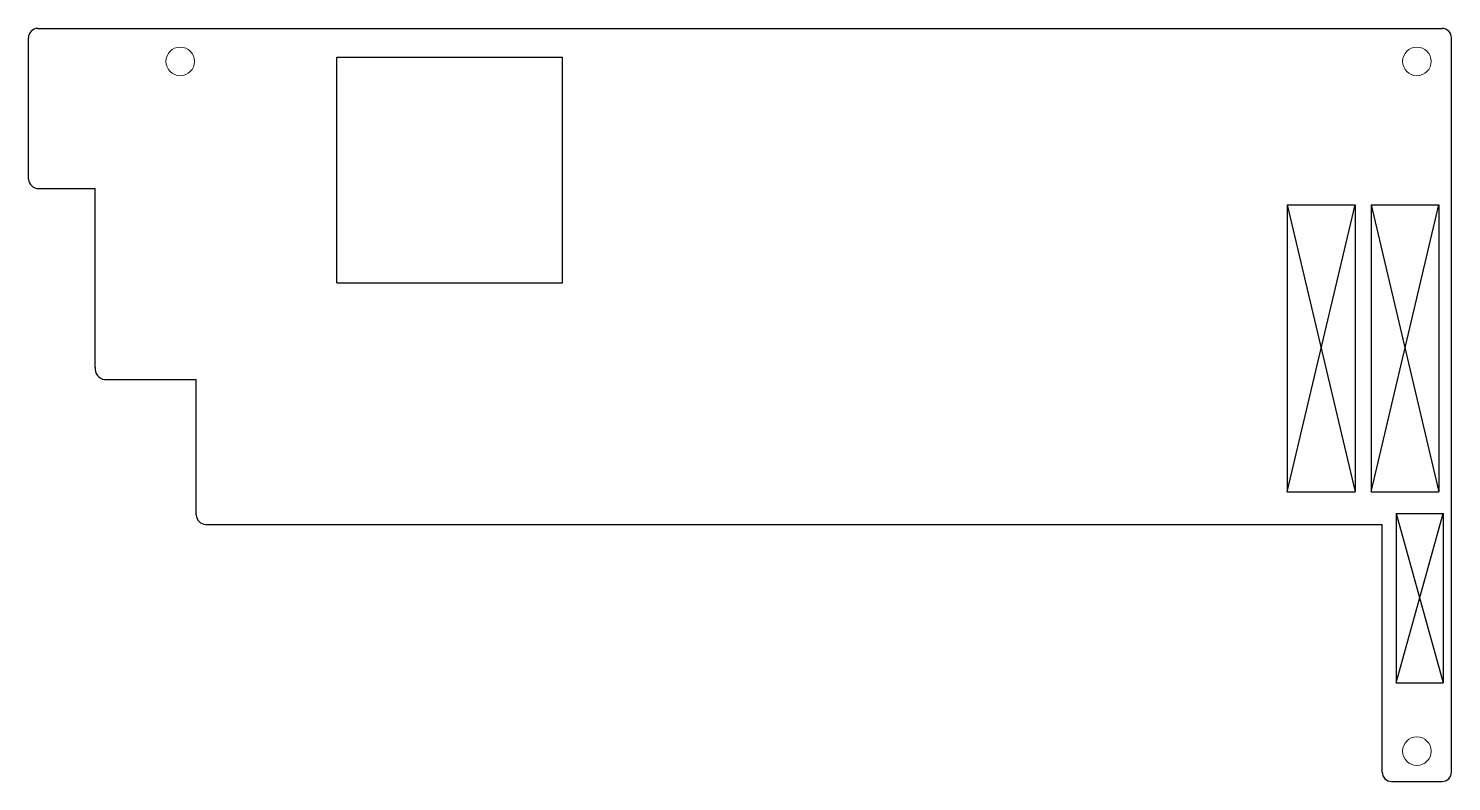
# Model space of a CAD drawing. Header units: millimetres. Extents: x 73 to 225, y 63 to 143.
import ezdxf

# ---------------------------------------------------------------- set-up
doc = ezdxf.new("R2010")
doc.units = ezdxf.units.MM
doc.header["$PDSIZE"] = -1
for name, color, linetype in [('BOTTOMLAYER', 5, 'Continuous'), ('MECHANICAL15', 56, 'Continuous'), ('MECHANICAL3', 76, 'Continuous')]:
    doc.layers.add(name, color=color, linetype=linetype)

msp = doc.modelspace()

# ---------------------------------------------------------------- linework, layer by layer
at = {"layer": 'BOTTOMLAYER'}
for p, q in [((207.22, 124.26), (214.42, 124.26)), ((207.22, 124.26), (207.22, 93.78)), ((207.22, 124.26), (214.42, 93.78)), ((207.22, 93.78), (214.42, 124.26)), ((214.42, 124.26), (214.42, 93.78)), ((216.13, 124.26), (223.33, 124.26)), ((216.13, 124.26), (216.13, 93.78)), ((216.13, 124.26), (223.33, 93.78)), ((216.13, 93.78), (223.33, 124.26)), ((223.33, 124.26), (223.33, 93.78)), ((207.22, 93.78), (214.42, 93.78)), ((216.13, 93.78), (223.33, 93.78)), ((218.78, 91.48), (223.78, 91.48)), ((218.78, 91.48), (218.78, 73.48)), ((218.78, 91.48), (223.78, 73.48)), ((218.78, 73.48), (223.78, 91.48)), ((223.78, 91.48), (223.78, 73.48)), ((218.78, 73.48), (223.78, 73.48))]:
    msp.add_line(p, q, dxfattribs=at)
for p in [(210.82, 109.02), (219.73, 109.02), (221.28, 82.48)]:
    msp.add_point(p, dxfattribs=at)
at = {"layer": 'MECHANICAL15'}
for p, q in [((74.4, 143), (223.67, 143)), ((73.4, 127), (73.4, 142)), ((224.67, 64), (224.67, 142)), ((106.17, 139.96), (130.17, 139.96)), ((106.17, 115.96), (106.17, 139.96)), ((130.17, 115.96), (130.17, 139.96)), ((74.5, 126), (80.5, 126)), ((80.5, 107), (80.5, 126)), ((106.17, 115.96), (130.17, 115.96)), ((81.5, 105.71), (91.24, 105.71)), ((91.24, 91.31), (91.24, 105.71)), ((92.24, 90.31), (217.31, 90.31)), ((217.31, 64), (217.31, 90.31)), ((218.31, 63), (223.67, 63))]:
    msp.add_line(p, q, dxfattribs=at)
for centre, radius, start, end in [((74.4, 142), 1, 90, 180), ((223.67, 142), 1, 0, 90), ((74.45, 127.05), 1.05, 182.6361, 272.6361), ((81.65, 106.85), 1.16, 172.6829, 262.683), ((92.24, 91.31), 1, 180, 270), ((218.31, 64), 1, 180, 270), ((223.67, 64), 1, 270, 0)]:
    msp.add_arc(centre, radius, start, end, dxfattribs=at)
at = {"layer": 'MECHANICAL3', "lineweight": 0}
for centre, radius in [((74.4, 143), 0.00317), ((223.67, 143), 0.00317), ((73.4, 142), 0.00317), ((89.53, 139.5), 1.52), ((220.99, 139.5), 1.52), ((224.67, 142), 0.00317), ((88.01, 139.5), 0.00317), ((91.06, 139.5), 0.00318), ((219.47, 139.5), 0.00317), ((222.51, 139.5), 0.00317), ((73.4, 127), 0.00317), ((74.5, 126), 0.00317), ((91.24, 91.31), 0.00317), ((92.24, 90.31), 0.00317), ((220.99, 66.22), 1.52), ((219.47, 66.22), 0.00317), ((222.51, 66.22), 0.00317), ((217.31, 64), 0.00317), ((224.67, 64), 0.00317), ((218.31, 63), 0.00318), ((223.67, 63), 0.00318)]:
    msp.add_circle(centre, radius, dxfattribs=at)
for centre, radius, start, end in [((74.4, 142), 1, 90, 180), ((223.67, 142), 1, 0, 90), ((74.45, 127.05), 1.05, 182.6361, 272.6361), ((92.24, 91.31), 1, 180, 270), ((218.31, 64), 1, 180, 270), ((223.67, 64), 1, 270, 0)]:
    msp.add_arc(centre, radius, start, end, dxfattribs=at)

doc.saveas('drawing.dxf')
